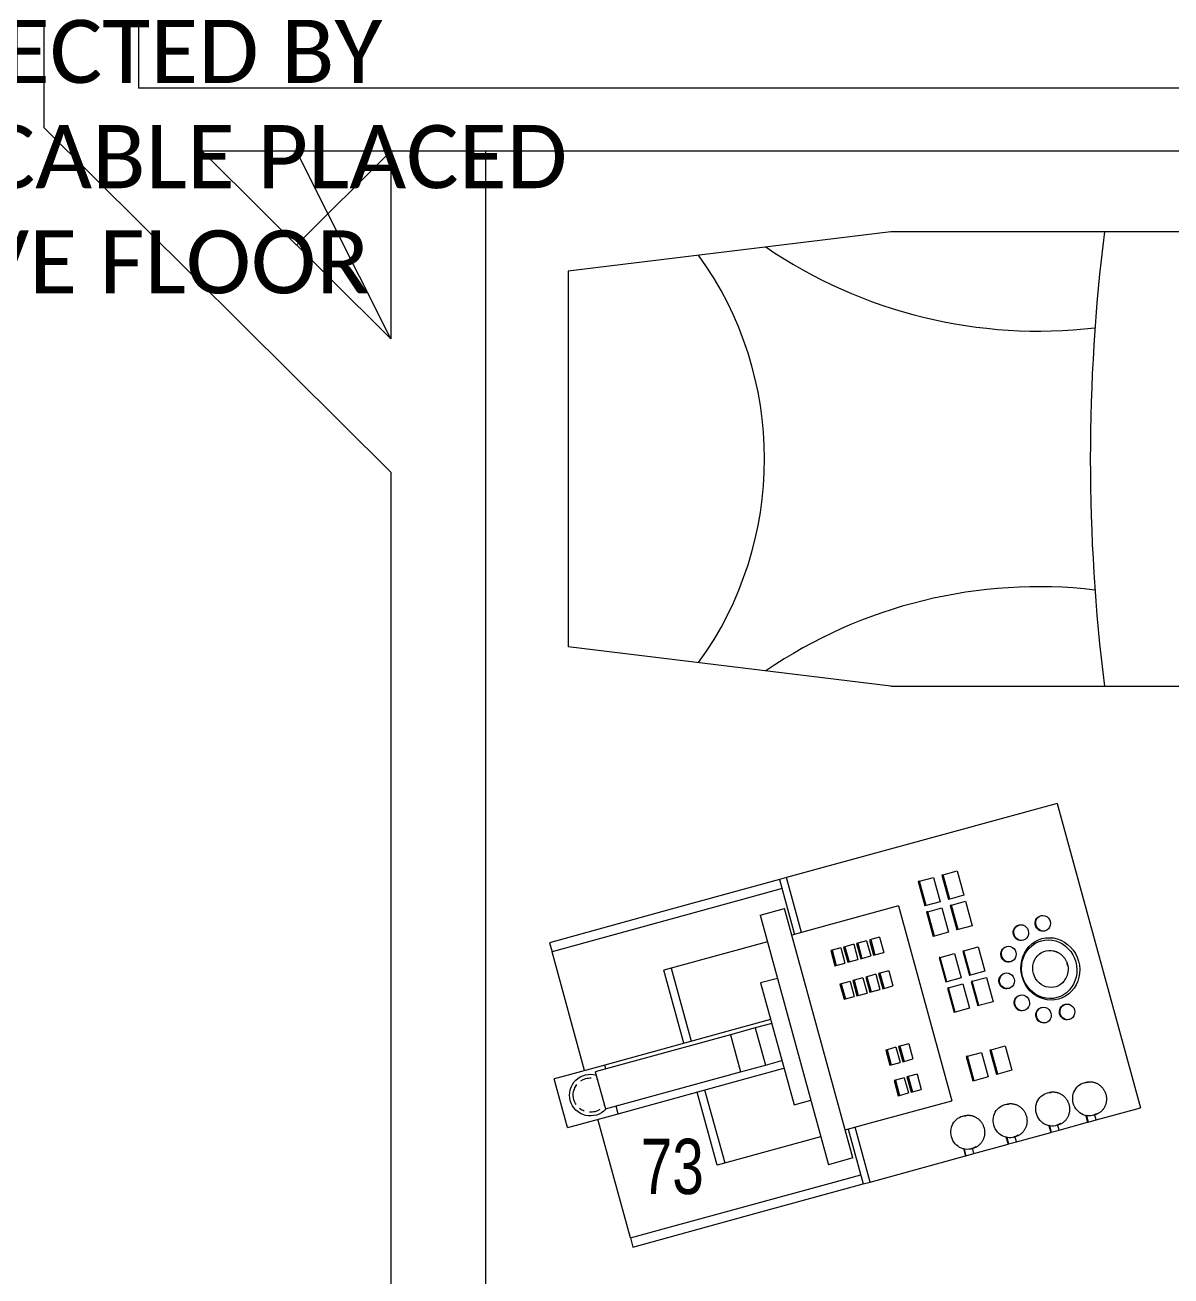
# Model space of a CAD drawing. Header units: millimetres. Extents: x 26027 to 581921, y 7230 to 233891.
# Drawn here: x 474486 to 476302, y 154203 to 156185 of the extents above; entities that cross this region are included whole.
import ezdxf
from ezdxf import colors
from ezdxf.entities.mleader import LeaderData, LeaderLine
from ezdxf.math import Vec2, Vec3

# ---------------------------------------------------------------- set-up
doc = ezdxf.new("R2010")
doc.units = ezdxf.units.MM
doc.header["$LTSCALE"] = 5
doc.layers.get('0').update_dxf_attribs({"color": 252})
for name, color, linetype, lineweight in [('E-ELEC-EQPM-2', 85, 'Continuous', 30), ('LOADING', 252, 'Continuous', 5), ('Medical Equipment and Furniture', 252, 'Continuous', 0), ('Walls', 252, 'Continuous', 5)]:
    doc.layers.add(name, color=color, linetype=linetype, lineweight=lineweight)
doc.layers.add('E-POWR', color=7, linetype='Continuous', lineweight=30, true_color=0x4e7e3e)
doc.layers.add('EXF', color=7, linetype='Continuous', lineweight=30, true_color=0x4e7e3e)
doc.styles.get("Standard").update_dxf_attribs({"font": 'calibri.ttf'})
doc.styles.add('X3G_ENTITY_257CFD', font='swisscl.ttf', dxfattribs={"height": 200})

# ---------------------------------------------------------------- blocks, each defined once
blk = doc.blocks.new('HF13902-P')
at = {"color": 8}
for centre, radius, start, end in [((0, 1.0679), 0.5515, 234.1788, 305.8212), ((-0.9704, 0.0819), 0.7679, 353.3222, 34.2669), ((0.9704, 0.0819), 0.7679, 145.7331, 186.6778), ((0, -2.9071), 2.9071, 82.8865, 97.1135)]:
    blk.add_arc(centre, radius, start, end, dxfattribs=at)
at = {"layer": 'LOADING'}
for p, q in [((-0.36, 0.3161), (-0.2975, 0.8276)), ((0.2975, 0.8276), (-0.2975, 0.8276)), ((0.36, 0.3161), (0.2975, 0.8276)), ((-0.36, 0.3161), (-0.36, -0.6824)), ((0.36, -0.6824), (0.36, 0.3161))]:
    blk.add_line(p, q, dxfattribs=at)
blk = doc.blocks.new('ME15657-P')
for p, q in [((0.04, 0.8841), (-0.04, 0.8841)), ((-0.04, 0.8691), (-0.04, 0.8841)), ((0.04, 0.8841), (0.04, 0.8691)), ((-0.04, 0.8009), (-0.04, 0.8691)), ((0.04, 0.8691), (0.04, 0.8009)), ((-0.25, 0.6341), (-0.25, 0.8341)), ((-0.25, 0.8341), (-0.235, 0.8341)), ((-0.04, 0.8341), (-0.235, 0.8341)), ((-0.235, 0.7741), (-0.235, 0.8341)), ((0.235, 0.8341), (0.04, 0.8341)), ((0.235, 0.8341), (0.235, 0.7741)), ((0.235, 0.8341), (0.25, 0.8341)), ((0.25, 0.8341), (0.25, 0.6341)), ((-0.0335, 0.5963), (-0.0335, 0.8182)), ((-0.0335, 0.8182), (0.0275, 0.8182)), ((0.0275, 0.8182), (0.0275, 0.5963)), ((-0.04, 0.5746), (-0.04, 0.8009)), ((-0.0335, 0.8009), (-0.04, 0.8009)), ((0.04, 0.8009), (0.0275, 0.8009)), ((0.04, 0.8009), (0.04, 0.5746)), ((-0.235, 0.5052), (-0.235, 0.7741)), ((0.235, 0.7741), (0.235, 0.5052)), ((-0.04, 0.671), (-0.16, 0.671)), ((-0.16, 0.6707), (-0.16, 0.671)), ((-0.16, 0.6587), (-0.16, 0.6707)), ((-0.16, 0.5007), (-0.16, 0.6587)), ((-0.16, 0.6587), (-0.04, 0.6587)), ((0.16, 0.671), (0.04, 0.671)), ((0.04, 0.6587), (0.16, 0.6587)), ((0.16, 0.671), (0.16, 0.6707)), ((0.16, 0.6707), (0.16, 0.6587)), ((0.16, 0.6587), (0.16, 0.5007)), ((-0.25, 0.4559), (-0.25, 0.6341)), ((0.25, 0.6341), (0.25, 0.4559)), ((-0.0335, 0.5553), (-0.0335, 0.5963)), ((-0.0335, 0.5963), (0.0275, 0.5963)), ((0.0275, 0.5963), (0.0275, 0.5553)), ((-0.04, 0.5665), (-0.04, 0.5746)), ((-0.04, 0.5283), (-0.04, 0.5665)), ((-0.0335, 0.5283), (-0.0335, 0.5553)), ((-0.0335, 0.5553), (0.0275, 0.5553)), ((0.0275, 0.5553), (0.0275, 0.5283)), ((0.04, 0.5746), (0.04, 0.5665)), ((0.04, 0.5665), (0.04, 0.5283)), ((-0.1, 0.5007), (-0.1, 0.5283)), ((-0.1, 0.5283), (0.1, 0.5283)), ((0.1, 0.5283), (0.1, 0.5007)), ((-0.235, 0.4556), (-0.235, 0.5052)), ((-0.2039, 0.5007), (0.2061, 0.5007)), ((-0.2039, 0.5007), (-0.2039, 0.4607)), ((0.2061, 0.4607), (0.2061, 0.5007)), ((0.235, 0.5052), (0.235, 0.4556)), ((-0.25, 0.4445), (-0.25, 0.4559)), ((-0.25, 0.4559), (-0.16, 0.4559)), ((0.2061, 0.4607), (-0.2039, 0.4607)), ((-0.16, 0.4191), (-0.16, 0.4606)), ((0.16, 0.4606), (0.16, 0.4191)), ((0.16, 0.4559), (0.25, 0.4559)), ((0.25, 0.4559), (0.25, 0.4445)), ((-0.25, 0.0096), (-0.25, 0.4445)), ((-0.16, 0.4445), (-0.25, 0.4445)), ((0.25, 0.4445), (0.16, 0.4445)), ((0.25, 0.4445), (0.25, 0.2877)), ((-0.16, 0.2855), (-0.16, 0.4191)), ((0.16, 0.4191), (0.16, 0.2855)), ((-0.12, 0.4055), (-0.12, 0.4076)), ((-0.12, 0.4076), (-0.095, 0.4076)), ((-0.12, 0.391), (-0.12, 0.4055)), ((-0.12, 0.4055), (-0.095, 0.4055)), ((-0.095, 0.4076), (-0.095, 0.4055)), ((-0.095, 0.4055), (-0.095, 0.391)), ((-0.065, 0.4055), (-0.065, 0.4076)), ((-0.065, 0.4076), (-0.04, 0.4076)), ((-0.065, 0.391), (-0.065, 0.4055)), ((-0.065, 0.4055), (-0.04, 0.4055)), ((-0.04, 0.4076), (-0.04, 0.4055)), ((-0.04, 0.4055), (-0.04, 0.391)), ((-0.12, 0.391), (-0.095, 0.391)), ((-0.12, 0.3843), (-0.12, 0.3864)), ((-0.12, 0.3864), (-0.095, 0.3864)), ((-0.12, 0.3698), (-0.12, 0.3843)), ((-0.12, 0.3843), (-0.095, 0.3843)), ((-0.095, 0.3864), (-0.095, 0.3843)), ((-0.095, 0.3843), (-0.095, 0.3698)), ((-0.065, 0.391), (-0.04, 0.391)), ((-0.065, 0.3843), (-0.065, 0.3864)), ((-0.065, 0.3864), (-0.04, 0.3864)), ((-0.065, 0.3698), (-0.065, 0.3843)), ((-0.065, 0.3843), (-0.04, 0.3843)), ((-0.04, 0.3864), (-0.04, 0.3843)), ((-0.04, 0.3843), (-0.04, 0.3698)), ((-0.12, 0.3698), (-0.095, 0.3698)), ((-0.12, 0.3631), (-0.12, 0.3652)), ((-0.12, 0.3652), (-0.095, 0.3652)), ((-0.12, 0.3486), (-0.12, 0.3631)), ((-0.12, 0.3631), (-0.095, 0.3631)), ((-0.095, 0.3652), (-0.095, 0.3631)), ((-0.095, 0.3631), (-0.095, 0.3486)), ((-0.065, 0.3698), (-0.04, 0.3698)), ((-0.065, 0.3631), (-0.065, 0.3652)), ((-0.065, 0.3652), (-0.04, 0.3652)), ((-0.065, 0.3486), (-0.065, 0.3631)), ((-0.065, 0.3631), (-0.04, 0.3631)), ((-0.04, 0.3652), (-0.04, 0.3631)), ((-0.04, 0.3631), (-0.04, 0.3486)), ((0.055, 0.3631), (0.055, 0.3652)), ((0.055, 0.3652), (0.08, 0.3652)), ((0.055, 0.3486), (0.055, 0.3631)), ((0.055, 0.3631), (0.08, 0.3631)), ((0.08, 0.3652), (0.08, 0.3631)), ((0.08, 0.3631), (0.08, 0.3486)), ((0.105, 0.3631), (0.105, 0.3652)), ((0.105, 0.3652), (0.13, 0.3652)), ((0.105, 0.3486), (0.105, 0.3631)), ((0.105, 0.3631), (0.13, 0.3631)), ((0.13, 0.3652), (0.13, 0.3631)), ((0.13, 0.3631), (0.13, 0.3486)), ((-0.12, 0.3486), (-0.095, 0.3486)), ((-0.12, 0.3418), (-0.12, 0.344)), ((-0.12, 0.344), (-0.095, 0.344)), ((-0.12, 0.3274), (-0.12, 0.3418)), ((-0.12, 0.3418), (-0.095, 0.3418)), ((-0.095, 0.344), (-0.095, 0.3418)), ((-0.095, 0.3418), (-0.095, 0.3274)), ((-0.065, 0.3486), (-0.04, 0.3486)), ((-0.065, 0.3418), (-0.065, 0.344)), ((-0.065, 0.344), (-0.04, 0.344)), ((-0.065, 0.3274), (-0.065, 0.3418)), ((-0.065, 0.3418), (-0.04, 0.3418)), ((-0.04, 0.344), (-0.04, 0.3418)), ((-0.04, 0.3418), (-0.04, 0.3274)), ((0.055, 0.3486), (0.08, 0.3486)), ((0.055, 0.3418), (0.055, 0.344)), ((0.055, 0.344), (0.08, 0.344)), ((0.055, 0.3274), (0.055, 0.3418)), ((0.055, 0.3418), (0.08, 0.3418)), ((0.08, 0.344), (0.08, 0.3418)), ((0.08, 0.3418), (0.08, 0.3274)), ((0.105, 0.3486), (0.13, 0.3486)), ((0.105, 0.3418), (0.105, 0.344)), ((0.105, 0.344), (0.13, 0.344)), ((0.105, 0.3274), (0.105, 0.3418)), ((0.105, 0.3418), (0.13, 0.3418)), ((0.13, 0.344), (0.13, 0.3418)), ((0.13, 0.3418), (0.13, 0.3274)), ((-0.12, 0.3274), (-0.095, 0.3274)), ((-0.065, 0.3274), (-0.04, 0.3274)), ((0.055, 0.3274), (0.08, 0.3274)), ((0.105, 0.3274), (0.13, 0.3274)), ((-0.16, 0.2855), (0.16, 0.2855)), ((0.2372, 0.2879), (0.2394, 0.2877)), ((0.2381, 0.2867), (0.2394, 0.2868)), ((0.2394, 0.2877), (0.25, 0.2877)), ((0.2394, 0.2868), (0.25, 0.2868)), ((0.25, 0.2876), (0.25, 0.2867)), ((0.25, 0.2868), (0.25, 0.2737)), ((0.1882, 0.276), (0.1882, 0.2729)), ((0.25, 0.2737), (0.2406, 0.2737)), ((0.2418, 0.2729), (0.2418, 0.276)), ((0.25, 0.2737), (0.25, 0.2177)), ((-0.1888, 0.2448), (-0.1488, 0.2448)), ((-0.1888, 0.243), (-0.1888, 0.2448)), ((-0.1488, 0.243), (-0.1888, 0.243)), ((-0.1888, 0.243), (-0.1888, 0.2196)), ((-0.1488, 0.243), (-0.1488, 0.2448)), ((-0.1488, 0.2196), (-0.1488, 0.243)), ((-0.1388, 0.2448), (-0.0988, 0.2448)), ((-0.1388, 0.243), (-0.1388, 0.2448)), ((-0.0988, 0.243), (-0.1388, 0.243)), ((-0.1388, 0.243), (-0.1388, 0.2196)), ((-0.0988, 0.243), (-0.0988, 0.2448)), ((-0.0988, 0.2196), (-0.0988, 0.243)), ((-0.0638, 0.2448), (-0.0238, 0.2448)), ((-0.0638, 0.243), (-0.0638, 0.2448)), ((-0.0238, 0.243), (-0.0638, 0.243)), ((-0.0638, 0.243), (-0.0638, 0.2196)), ((-0.0238, 0.243), (-0.0238, 0.2448)), ((-0.0238, 0.2196), (-0.0238, 0.243)), ((-0.0138, 0.2448), (0.0262, 0.2448)), ((-0.0138, 0.243), (-0.0138, 0.2448)), ((0.0262, 0.243), (-0.0138, 0.243)), ((-0.0138, 0.243), (-0.0138, 0.2196)), ((0.0262, 0.243), (0.0262, 0.2448)), ((0.0262, 0.2196), (0.0262, 0.243)), ((0.0988, 0.2448), (0.1388, 0.2448)), ((0.0988, 0.243), (0.0988, 0.2448)), ((0.1388, 0.243), (0.0988, 0.243)), ((0.0988, 0.243), (0.0988, 0.2196)), ((0.1388, 0.243), (0.1388, 0.2448)), ((0.1388, 0.2196), (0.1388, 0.243)), ((-0.1888, 0.2196), (-0.1488, 0.2196)), ((-0.1388, 0.2196), (-0.0988, 0.2196)), ((-0.0638, 0.2196), (-0.0238, 0.2196)), ((-0.0138, 0.2196), (0.0262, 0.2196)), ((0.0988, 0.2196), (0.1388, 0.2196)), ((-0.1888, 0.206), (-0.1488, 0.206)), ((-0.1888, 0.2042), (-0.1888, 0.206)), ((-0.1488, 0.2042), (-0.1888, 0.2042)), ((-0.1888, 0.2042), (-0.1888, 0.1809)), ((-0.1488, 0.2042), (-0.1488, 0.206)), ((-0.1488, 0.1809), (-0.1488, 0.2042)), ((-0.1388, 0.206), (-0.0988, 0.206)), ((-0.1388, 0.2042), (-0.1388, 0.206)), ((-0.0988, 0.2042), (-0.1388, 0.2042)), ((-0.1388, 0.2042), (-0.1388, 0.1809)), ((-0.0988, 0.2042), (-0.0988, 0.206)), ((-0.0988, 0.1809), (-0.0988, 0.2042)), ((-0.0638, 0.206), (-0.0238, 0.206)), ((-0.0638, 0.2042), (-0.0638, 0.206)), ((-0.0238, 0.2042), (-0.0638, 0.2042)), ((-0.0638, 0.2042), (-0.0638, 0.1809)), ((-0.0238, 0.2042), (-0.0238, 0.206)), ((-0.0238, 0.1809), (-0.0238, 0.2042)), ((-0.0138, 0.206), (0.0262, 0.206)), ((-0.0138, 0.2042), (-0.0138, 0.206)), ((0.0262, 0.2042), (-0.0138, 0.2042)), ((-0.0138, 0.2042), (-0.0138, 0.1809)), ((0.0262, 0.2042), (0.0262, 0.206)), ((0.0262, 0.1809), (0.0262, 0.2042)), ((0.0988, 0.206), (0.1388, 0.206)), ((0.0988, 0.2042), (0.0988, 0.206)), ((0.1388, 0.2042), (0.0988, 0.2042)), ((0.0988, 0.2042), (0.0988, 0.1809)), ((0.1388, 0.2042), (0.1388, 0.206)), ((0.1388, 0.1809), (0.1388, 0.2042)), ((0.1882, 0.2064), (0.1882, 0.2033)), ((0.2375, 0.2178), (0.2394, 0.2177)), ((0.2385, 0.2167), (0.2394, 0.2168)), ((0.2394, 0.2177), (0.25, 0.2177)), ((0.2394, 0.2168), (0.25, 0.2168)), ((0.25, 0.2037), (0.2406, 0.2037)), ((0.2418, 0.2033), (0.2418, 0.2064)), ((0.25, 0.2168), (0.25, 0.2037)), ((0.25, 0.2037), (0.25, 0.1476)), ((-0.1888, 0.1809), (-0.1488, 0.1809)), ((-0.1388, 0.1809), (-0.0988, 0.1809)), ((-0.0638, 0.1809), (-0.0238, 0.1809)), ((-0.0138, 0.1809), (0.0262, 0.1809)), ((0.0988, 0.1809), (0.1388, 0.1809)), ((-0.0125, 0.1519), (-0.0125, 0.1509)), ((0.0125, 0.1509), (0.0125, 0.1519)), ((0.2376, 0.1478), (0.2394, 0.1476)), ((0.2385, 0.1467), (0.2394, 0.1467)), ((0.2394, 0.1476), (0.25, 0.1476)), ((0.2394, 0.1467), (0.25, 0.1467)), ((0.25, 0.1475), (0.25, 0.1466)), ((0.25, 0.1467), (0.25, 0.1336)), ((-0.0525, 0.1379), (-0.0525, 0.1369)), ((-0.0275, 0.1369), (-0.0275, 0.1379)), ((0.0275, 0.1379), (0.0275, 0.1369)), ((0.0525, 0.1369), (0.0525, 0.1379)), ((0.1882, 0.1365), (0.1882, 0.1333)), ((0.25, 0.1336), (0.2406, 0.1336)), ((0.2418, 0.1333), (0.2418, 0.1365)), ((0.25, 0.1336), (0.25, 0.087)), ((-0.0803, 0.1099), (-0.0803, 0.1089)), ((-0.0553, 0.1089), (-0.0553, 0.1099)), ((0.0553, 0.1099), (0.0553, 0.1089)), ((0.0803, 0.1089), (0.0803, 0.1099)), ((0.2376, 0.0872), (0.2394, 0.087)), ((0.2385, 0.0861), (0.2394, 0.0861)), ((0.2394, 0.087), (0.25, 0.087)), ((0.2394, 0.0861), (0.25, 0.0861)), ((0.25, 0.0869), (0.25, 0.086)), ((0.25, 0.0861), (0.25, 0.073)), ((-0.0853, 0.0726), (-0.0853, 0.0715)), ((-0.0603, 0.0715), (-0.0603, 0.0726)), ((0.0603, 0.0726), (0.0603, 0.0715)), ((0.0853, 0.0715), (0.0853, 0.0726)), ((0.1882, 0.0758), (0.1882, 0.0727)), ((0.25, 0.073), (0.2406, 0.073)), ((0.2418, 0.0727), (0.2418, 0.0758)), ((0.25, 0.073), (0.25, 0.0096)), ((-0.25, 0), (-0.25, 0.0096)), ((-0.25, 0), (0.25, 0)), ((0.25, 0.0096), (0.25, 0))]:
    blk.add_line(p, q)
at = {"flags": 128}
for points in [[(0.1882, 0.2729), (0.1883, 0.2718), (0.1883, 0.2708), (0.1884, 0.2698), (0.1886, 0.2688), (0.1888, 0.2678), (0.189, 0.2668), (0.1893, 0.2658), (0.1896, 0.2648), (0.19, 0.2638), (0.1904, 0.2629), (0.1909, 0.262), (0.1913, 0.261), (0.1919, 0.2602), (0.1924, 0.2593), (0.193, 0.2584), (0.1936, 0.2576), (0.1943, 0.2568), (0.195, 0.256), (0.1957, 0.2553), (0.1965, 0.2546), (0.1973, 0.2539), (0.1981, 0.2532), (0.1989, 0.2526), (0.1998, 0.252), (0.2007, 0.2515), (0.2016, 0.251), (0.2025, 0.2505), (0.2035, 0.25), (0.2044, 0.2496), (0.2054, 0.2492), (0.2064, 0.2489), (0.2074, 0.2486), (0.2084, 0.2483), (0.2095, 0.2481), (0.2105, 0.2479), (0.2116, 0.2478), (0.2126, 0.2477), (0.2137, 0.2476), (0.2147, 0.2476), (0.215, 0.2476)], [(0.215, 0.2476), (0.2161, 0.2476), (0.2171, 0.2476), (0.2182, 0.2477), (0.2192, 0.2479), (0.2203, 0.248), (0.2213, 0.2483), (0.2223, 0.2485), (0.2233, 0.2488), (0.2243, 0.2491), (0.2253, 0.2495), (0.2263, 0.2499), (0.2272, 0.2503), (0.2282, 0.2508), (0.2291, 0.2513), (0.23, 0.2519), (0.2308, 0.2525), (0.2317, 0.2531), (0.2325, 0.2537), (0.2333, 0.2544), (0.2341, 0.2551), (0.2348, 0.2558), (0.2355, 0.2566), (0.2362, 0.2574), (0.2368, 0.2582), (0.2374, 0.2591), (0.238, 0.2599), (0.2385, 0.2608), (0.239, 0.2617), (0.2395, 0.2626), (0.2399, 0.2636), (0.2403, 0.2645), (0.2406, 0.2655), (0.2409, 0.2665), (0.2411, 0.2675), (0.2414, 0.2685), (0.2415, 0.2695), (0.2416, 0.2705), (0.2417, 0.2716), (0.2418, 0.2726), (0.2418, 0.2729)], [(0.1882, 0.2033), (0.1883, 0.2023), (0.1883, 0.2012), (0.1884, 0.2002), (0.1886, 0.1992), (0.1888, 0.1982), (0.189, 0.1972), (0.1893, 0.1962), (0.1896, 0.1952), (0.19, 0.1943), (0.1904, 0.1933), (0.1909, 0.1924), (0.1913, 0.1915), (0.1919, 0.1906), (0.1924, 0.1897), (0.193, 0.1889), (0.1936, 0.188), (0.1943, 0.1872), (0.195, 0.1865), (0.1957, 0.1857), (0.1965, 0.185), (0.1973, 0.1843), (0.1981, 0.1837), (0.1989, 0.183), (0.1998, 0.1825), (0.2007, 0.1819), (0.2016, 0.1814), (0.2025, 0.1809), (0.2035, 0.1804), (0.2044, 0.18), (0.2054, 0.1797), (0.2064, 0.1793), (0.2074, 0.179), (0.2084, 0.1787), (0.2095, 0.1785), (0.2105, 0.1783), (0.2116, 0.1782), (0.2126, 0.1781), (0.2137, 0.178), (0.2147, 0.178), (0.215, 0.178)], [(0.215, 0.178), (0.2161, 0.178), (0.2171, 0.178), (0.2182, 0.1781), (0.2192, 0.1783), (0.2203, 0.1785), (0.2213, 0.1787), (0.2223, 0.1789), (0.2233, 0.1792), (0.2243, 0.1796), (0.2253, 0.1799), (0.2263, 0.1803), (0.2272, 0.1808), (0.2282, 0.1812), (0.2291, 0.1818), (0.23, 0.1823), (0.2308, 0.1829), (0.2317, 0.1835), (0.2325, 0.1841), (0.2333, 0.1848), (0.2341, 0.1855), (0.2348, 0.1863), (0.2355, 0.187), (0.2362, 0.1878), (0.2368, 0.1886), (0.2374, 0.1895), (0.238, 0.1903), (0.2385, 0.1912), (0.239, 0.1921), (0.2395, 0.1931), (0.2399, 0.194), (0.2403, 0.195), (0.2406, 0.1959), (0.2409, 0.1969), (0.2411, 0.1979), (0.2414, 0.1989), (0.2415, 0.1999), (0.2416, 0.201), (0.2417, 0.202), (0.2418, 0.203), (0.2418, 0.2033)], [(0.1882, 0.1333), (0.1883, 0.1323), (0.1883, 0.1313), (0.1884, 0.1303), (0.1886, 0.1292), (0.1888, 0.1282), (0.189, 0.1272), (0.1893, 0.1262), (0.1896, 0.1253), (0.19, 0.1243), (0.1904, 0.1234), (0.1909, 0.1224), (0.1913, 0.1215), (0.1919, 0.1206), (0.1924, 0.1198), (0.193, 0.1189), (0.1936, 0.1181), (0.1943, 0.1173), (0.195, 0.1165), (0.1957, 0.1158), (0.1965, 0.1151), (0.1973, 0.1144), (0.1981, 0.1137), (0.1989, 0.1131), (0.1998, 0.1125), (0.2007, 0.112), (0.2016, 0.1114), (0.2025, 0.1109), (0.2035, 0.1105), (0.2044, 0.1101), (0.2054, 0.1097), (0.2064, 0.1094), (0.2074, 0.1091), (0.2084, 0.1088), (0.2095, 0.1086), (0.2105, 0.1084), (0.2116, 0.1082), (0.2126, 0.1081), (0.2137, 0.1081), (0.2147, 0.108), (0.215, 0.108)], [(0.215, 0.108), (0.2161, 0.108), (0.2171, 0.1081), (0.2182, 0.1082), (0.2192, 0.1083), (0.2203, 0.1085), (0.2213, 0.1087), (0.2223, 0.109), (0.2233, 0.1093), (0.2243, 0.1096), (0.2253, 0.11), (0.2263, 0.1104), (0.2272, 0.1108), (0.2282, 0.1113), (0.2291, 0.1118), (0.23, 0.1124), (0.2308, 0.1129), (0.2317, 0.1135), (0.2325, 0.1142), (0.2333, 0.1149), (0.2341, 0.1156), (0.2348, 0.1163), (0.2355, 0.1171), (0.2362, 0.1179), (0.2368, 0.1187), (0.2374, 0.1195), (0.238, 0.1204), (0.2385, 0.1213), (0.239, 0.1222), (0.2395, 0.1231), (0.2399, 0.1241), (0.2403, 0.125), (0.2406, 0.126), (0.2409, 0.127), (0.2411, 0.128), (0.2414, 0.129), (0.2415, 0.13), (0.2416, 0.131), (0.2417, 0.132), (0.2418, 0.1331), (0.2418, 0.1333)], [(-0.0266, 0.0675), (-0.026, 0.0664), (-0.0253, 0.0654), (-0.0246, 0.0644), (-0.0239, 0.0634), (-0.0231, 0.0624), (-0.0224, 0.0615), (-0.0215, 0.0606), (-0.0207, 0.0598), (-0.0198, 0.0589), (-0.0189, 0.0582), (-0.018, 0.0575), (-0.017, 0.0568), (-0.016, 0.0561), (-0.015, 0.0555), (-0.014, 0.055), (-0.013, 0.0544), (-0.0119, 0.054), (-0.0109, 0.0535), (-0.0098, 0.0531), (-0.0087, 0.0528), (-0.0076, 0.0525), (-0.0065, 0.0522), (-0.0054, 0.052), (-0.0043, 0.0518), (-0.0032, 0.0517), (-0.0021, 0.0516), (-0.001, 0.0515), (0, 0.0515)], [(0, 0.0515), (0.0011, 0.0515), (0.0022, 0.0516), (0.0034, 0.0517), (0.0045, 0.0518), (0.0056, 0.052), (0.0067, 0.0522), (0.0078, 0.0525), (0.0089, 0.0528), (0.0099, 0.0532), (0.011, 0.0536), (0.0121, 0.054), (0.0131, 0.0545), (0.0141, 0.055), (0.0152, 0.0556), (0.0161, 0.0562), (0.0171, 0.0569), (0.0181, 0.0575), (0.019, 0.0583), (0.0199, 0.059), (0.0208, 0.0599), (0.0216, 0.0607), (0.0225, 0.0616), (0.0232, 0.0625), (0.024, 0.0635), (0.0247, 0.0645), (0.0254, 0.0655), (0.026, 0.0666), (0.0266, 0.0675)], [(0.1882, 0.0727), (0.1883, 0.0717), (0.1883, 0.0706), (0.1884, 0.0696), (0.1886, 0.0686), (0.1888, 0.0676), (0.189, 0.0666), (0.1893, 0.0656), (0.1896, 0.0646), (0.19, 0.0637), (0.1904, 0.0627), (0.1909, 0.0618), (0.1913, 0.0609), (0.1919, 0.06), (0.1924, 0.0591), (0.193, 0.0583), (0.1936, 0.0574), (0.1943, 0.0566), (0.195, 0.0559), (0.1957, 0.0551), (0.1965, 0.0544), (0.1973, 0.0537), (0.1981, 0.0531), (0.1989, 0.0525), (0.1998, 0.0519), (0.2007, 0.0513), (0.2016, 0.0508), (0.2025, 0.0503), (0.2035, 0.0499), (0.2044, 0.0494), (0.2054, 0.0491), (0.2064, 0.0487), (0.2074, 0.0484), (0.2084, 0.0482), (0.2095, 0.0479), (0.2105, 0.0477), (0.2116, 0.0476), (0.2126, 0.0475), (0.2137, 0.0474), (0.2147, 0.0474), (0.215, 0.0474)], [(0.215, 0.0474), (0.2161, 0.0474), (0.2171, 0.0475), (0.2182, 0.0476), (0.2192, 0.0477), (0.2203, 0.0479), (0.2213, 0.0481), (0.2223, 0.0483), (0.2233, 0.0486), (0.2243, 0.049), (0.2253, 0.0493), (0.2263, 0.0497), (0.2272, 0.0502), (0.2282, 0.0507), (0.2291, 0.0512), (0.23, 0.0517), (0.2308, 0.0523), (0.2317, 0.0529), (0.2325, 0.0536), (0.2333, 0.0542), (0.2341, 0.0549), (0.2348, 0.0557), (0.2355, 0.0564), (0.2362, 0.0572), (0.2368, 0.058), (0.2374, 0.0589), (0.238, 0.0597), (0.2385, 0.0606), (0.239, 0.0615), (0.2395, 0.0625), (0.2399, 0.0634), (0.2403, 0.0644), (0.2406, 0.0653), (0.2409, 0.0663), (0.2411, 0.0673), (0.2414, 0.0683), (0.2415, 0.0693), (0.2416, 0.0704), (0.2417, 0.0714), (0.2418, 0.0724), (0.2418, 0.0727)]]:
    blk.add_lwpolyline(points, dxfattribs=at)
for radius, start, end in [(0.033, 90, 212.0544), (0.0272, 90, 144), (0.0272, 126, 144), (0.033, 327.3076, 90), (0.0272, 72, 90), (0.0272, 36, 54), (0.0272, 162, 198), (0.0272, 180, 198), (0.0272, 0, 18), (0.0272, 342, 18), (0.0272, 216, 221.6097), (0.0272, 318.3903, 324), (0.0272, 318.3903, 324)]:
    blk.add_arc((0, 0.8355), radius, start, end)
for centre, major_axis, start_param, end_param in [((0.215, 0.276), (0.0268, 0), 1.570796, 3.401412), ((0.215, 0.276), (0.0268, 0), 5.969026, 7.853982), ((0.215, 0.2064), (0.0268, 0), 1.570796, 3.401412), ((0.215, 0.2064), (0.0268, 0), 5.969026, 7.853982), ((0, 0.1519), (0.0125, 0), 1.570796, 3.141593), ((0, 0.1509), (0.0125, 0), 1.570796, 4.712389), ((0, 0.1519), (0.0125, 0), 0, 1.570796), ((0, 0.1509), (0.0125, 0), 4.712389, 7.853982), ((0.215, 0.1365), (0.0268, 0), 1.570796, 3.401412), ((0.215, 0.1365), (0.0268, 0), 5.969026, 7.853982), ((-0.04, 0.1379), (0.0125, 0), 1.570796, 3.141593), ((-0.04, 0.1369), (0.0125, 0), 1.570796, 4.712389), ((-0.04, 0.1379), (0.0125, 0), 0, 1.570796), ((-0.04, 0.1369), (0.0125, 0), 4.712389, 7.853982), ((0.04, 0.1379), (0.0125, 0), 1.570796, 3.141593), ((0.04, 0.1369), (0.0125, 0), 1.570796, 4.712389), ((0.04, 0.1379), (0.0125, 0), 0, 1.570796), ((0.04, 0.1369), (0.0125, 0), 4.712389, 7.853982), ((-0.0678, 0.1099), (0.0125, 0), 1.570796, 3.141593), ((-0.0678, 0.1089), (0.0125, 0), 1.570796, 4.712389), ((-0.0678, 0.1099), (0.0125, 0), 0, 1.570796), ((-0.0678, 0.1089), (0.0125, 0), 4.712389, 7.853982), ((0, 0.0797), (-0.0497, 0), 4.712389, 7.853982), ((0, 0.0815), (-0.0467, 0), 4.712389, 7.853982), ((0, 0.0797), (0.0497, 0), 4.712389, 7.853982), ((0, 0.0815), (0.0467, 0), 4.712389, 7.853982), ((0.0678, 0.1099), (0.0125, 0), 1.570796, 3.141593), ((0.0678, 0.1089), (0.0125, 0), 1.570796, 4.712389), ((0.0678, 0.1099), (0.0125, 0), 0, 1.570796), ((0.0678, 0.1089), (-0.0125, 0), 1.570796, 4.712389), ((0, 0.0797), (0.0296, 0), 1.570796, 3.926991), ((0, 0.0797), (0.0296, 0), 5.497787, 7.853982), ((0.215, 0.0758), (0.0268, 0), 1.570796, 3.401412), ((0.215, 0.0758), (0.0268, 0), 5.969026, 7.853982), ((-0.0728, 0.0726), (0.0125, 0), 1.570796, 3.141593), ((-0.0728, 0.0715), (0.0125, 0), 1.570796, 4.712389), ((-0.0728, 0.0726), (0.0125, 0), 0, 1.570796), ((-0.0728, 0.0715), (0.0125, 0), 4.712389, 7.853982), ((0.0728, 0.0726), (0.0125, 0), 1.570796, 3.141593), ((0.0728, 0.0715), (0.0125, 0), 1.570796, 4.712389), ((0.0728, 0.0726), (0.0125, 0), 0, 1.570796), ((0.0728, 0.0715), (0.0125, 0), 4.712389, 7.853982), ((0, 0.0797), (0.0296, 0), 4.624442, 4.652361), ((0, 0.0797), (0.0296, 0), 4.672724, 4.712389), ((0, 0.0797), (0.0296, 0), 4.712389, 4.752054), ((0, 0.0797), (0.0296, 0), 4.772417, 4.800336)]:
    blk.add_ellipse(centre, major_axis=major_axis, ratio=0.93358, start_param=start_param, end_param=end_param)

msp = doc.modelspace()

# ---------------------------------------------------------------- hatches: boundary and pattern name
at = {"layer": 'E-ELEC-EQPM-2'}
h = msp.add_hatch(dxfattribs=at)
h.set_pattern_fill('CROSS', color=85, scale=10)
h.set_pattern_definition([(0, (368880, 104830), (63.5, 63.5), [31.75, -95.25]), (90, (368895.875, 104814.125), (-63.5, 63.5), [31.75, -95.25])])
edge = h.paths.add_edge_path()
edge.add_line((457685.6, 145694.3), (457685.6, 152806.1))
edge.add_line((457685.6, 152806.1), (462487.4, 152806.1))
edge.add_line((462487.4, 152806.1), (462487.4, 145900.9))
edge.add_line((462487.4, 145900.9), (462587.4, 145901.1))
edge.add_line((462587.4, 145901.1), (462587.4, 152806.1))
edge.add_line((462587.4, 152806.1), (464555.9, 152806.1))
edge.add_line((464555.9, 152806.1), (469284.4, 152806.1))
edge.add_line((469284.4, 152806.1), (471903.7, 152806.1))
edge.add_line((471903.7, 152806.1), (471903.7, 142653.2))
edge.add_line((471903.7, 142653.2), (478231.4, 142645.9))
edge.add_line((478231.4, 142645.9), (478231.4, 142845.2))
edge.add_line((478231.4, 142845.2), (472503.7, 142845.2))
edge.add_line((472503.7, 142845.2), (472503.7, 157840))
edge.add_line((472503.7, 157840), (472504, 159009.2))
edge.add_line((472504, 159009.2), (479768.6, 159009.2))
edge.add_line((479768.6, 159009.2), (479768.6, 159109.2))
edge.add_line((479768.6, 159109.2), (472503.7, 159109.2))
edge.add_line((472503.7, 159109.2), (472503.7, 169315.6))
edge.add_line((472503.7, 169315.6), (478921.1, 169315.6))
edge.add_line((478921.1, 169315.6), (484286.4, 169315.6))
edge.add_line((484286.4, 169315.6), (484286.4, 166351.2))
edge.add_line((484286.4, 166351.2), (484486.4, 166351.2))
edge.add_line((484486.4, 166351.2), (484486.4, 169515.6))
edge.add_line((484486.4, 169515.6), (479083.8, 169515.6))
edge.add_line((479083.8, 169515.6), (479083.8, 190946.9))
edge.add_line((479083.8, 190946.9), (479083.8, 191341.6))
edge.add_line((479083.8, 191341.6), (478883.8, 191341.6))
edge.add_line((478883.8, 191341.6), (478883.8, 195124.3))
edge.add_line((478883.8, 195124.3), (477262.4, 195124.3))
edge.add_line((477262.4, 195124.3), (477262.4, 205421.2))
edge.add_line((477262.4, 205421.2), (474368, 205421.2))
edge.add_line((474368, 205421.2), (469356.9, 205421.2))
edge.add_line((469356.9, 205421.2), (469256.9, 205421.2))
edge.add_line((469256.9, 205421.2), (469256.9, 204391.3))
edge.add_line((469256.9, 204391.3), (469856.9, 204391.3))
edge.add_line((469856.9, 204391.3), (469856.9, 204821.2))
edge.add_line((469856.9, 204821.2), (471179.3, 204821.2))
edge.add_line((471179.3, 204821.2), (471179.3, 204391.3))
edge.add_line((471179.3, 204391.3), (471779.3, 204391.3))
edge.add_line((471779.3, 204391.3), (471779.3, 204821.2))
edge.add_line((471779.3, 204821.2), (476662.4, 204821.2))
edge.add_line((476662.4, 204821.2), (476662.4, 194457.6))
edge.add_line((476662.4, 194457.6), (478283.8, 194457.6))
edge.add_line((478283.8, 194457.6), (478283.8, 169915.6))
edge.add_line((478283.8, 169915.6), (471903.7, 169915.6))
edge.add_line((471903.7, 169915.6), (471903.7, 159212))
edge.add_line((471903.7, 159212), (470513.7, 159212))
edge.add_line((470513.7, 159212), (470513.7, 159112))
edge.add_line((470513.7, 159112), (471903.7, 159112))
edge.add_line((471903.7, 159112), (471903.7, 153006.1))
edge.add_line((471903.7, 153006.1), (462587.4, 153006.1))
edge.add_line((462587.4, 153006.1), (462487.4, 152906.1))
edge.add_line((462487.4, 152906.1), (457585.6, 152906.1))
edge.add_line((457585.6, 152906.1), (457585.6, 145694.3))
at = {"layer": 'EXF'}
h = msp.add_hatch(dxfattribs=at)
h.set_pattern_fill('CROSS', color=256, scale=10)
edge = h.paths.add_edge_path()
edge.add_line((464555.9, 152806.1), (469284.4, 152806.1))
edge.add_line((469284.4, 152806.1), (471903.7, 152806.1))
edge.add_line((471903.7, 152806.1), (471903.7, 142653.2))
edge.add_line((471903.7, 142653.2), (478231.4, 142645.9))
edge.add_line((478231.4, 142645.9), (478231.4, 142845.2))
edge.add_line((478231.4, 142845.2), (472503.7, 142845.2))
edge.add_line((472503.7, 142845.2), (472503.7, 157840))
edge.add_line((472503.7, 157840), (472504, 159009.2))
edge.add_line((472504, 159009.2), (479768.6, 159009.2))
edge.add_line((479768.6, 159009.2), (479768.6, 159109.2))
edge.add_line((479768.6, 159109.2), (472503.7, 159109.2))
edge.add_line((472503.7, 159109.2), (472503.7, 169315.6))
edge.add_line((472503.7, 169315.6), (478921.1, 169315.6))
edge.add_line((478921.1, 169315.6), (484286.4, 169315.6))
edge.add_line((484286.4, 169315.6), (484286.4, 166351.2))
edge.add_line((484286.4, 166351.2), (484486.4, 166351.2))
edge.add_line((484486.4, 166351.2), (484486.4, 169515.6))
edge.add_line((484486.4, 169515.6), (479083.8, 169515.6))
edge.add_line((479083.8, 169515.6), (479083.8, 190946.9))
edge.add_line((479083.8, 190946.9), (479083.8, 191341.6))
edge.add_line((479083.8, 191341.6), (478883.8, 191341.6))
edge.add_line((478883.8, 191341.6), (478883.8, 195124.3))
edge.add_line((478883.8, 195124.3), (477262.4, 195124.3))
edge.add_line((477262.4, 195124.3), (477262.4, 205421.2))
edge.add_line((477262.4, 205421.2), (474368, 205421.2))
edge.add_line((474368, 205421.2), (469356.9, 205421.2))
edge.add_line((469356.9, 205421.2), (469256.9, 205421.2))
edge.add_line((469256.9, 205421.2), (469256.9, 204391.3))
edge.add_line((469256.9, 204391.3), (469856.9, 204391.3))
edge.add_line((469856.9, 204391.3), (469856.9, 204821.2))
edge.add_line((469856.9, 204821.2), (471179.3, 204821.2))
edge.add_line((471179.3, 204821.2), (471179.3, 204391.3))
edge.add_line((471179.3, 204391.3), (471779.3, 204391.3))
edge.add_line((471779.3, 204391.3), (471779.3, 204821.2))
edge.add_line((471779.3, 204821.2), (476662.4, 204821.2))
edge.add_line((476662.4, 204821.2), (476662.4, 194457.6))
edge.add_line((476662.4, 194457.6), (478283.8, 194457.6))
edge.add_line((478283.8, 194457.6), (478283.8, 169915.6))
edge.add_line((478283.8, 169915.6), (471903.7, 169915.6))
edge.add_line((471903.7, 169915.6), (471903.7, 159212))
edge.add_line((471903.7, 159212), (470513.7, 159212))
edge.add_line((470513.7, 159212), (470513.7, 159112))
edge.add_line((470513.7, 159112), (471903.7, 159112))
edge.add_line((471903.7, 159112), (471903.7, 153006.1))
edge.add_line((471903.7, 153006.1), (462587.4, 153006.1))

# ---------------------------------------------------------------- linework, layer by layer
at = {"layer": 'Walls'}
for p, q in [((479983.8, 156085.3, 2.4), (474665.8, 156085.3, 2.4)), ((479983.8, 155985.3, 2.4), (474766.5, 155985.3, 2.4)), ((474766.5, 155985.3, 2.4), (475065.8, 155688, 2.4)), ((475065.8, 155985.3, 2.4), (475065.8, 155688, 2.4)), ((475215.8, 155985.3, 2.4), (475215.8, 153955.3, 2.4)), ((475065.8, 155476.6, 2.4), (475065.8, 153945.3, 2.4))]:
    msp.add_line(p, q, dxfattribs=at)
at = {"layer": 'Walls', "lineweight": 0}
for p, q in [((475065.8, 155985.3, 2.4), (474916.2, 155836.6, 2.4)), ((475065.8, 155688, 2.4), (474916.2, 155985.3, 2.4))]:
    msp.add_line(p, q, dxfattribs=at)
at = {"layer": 'Walls', "elevation": 2.4}
for points in [[(474515.8, 156185.3), (474515.8, 156022.8)], [(474665.8, 156185.3), (474665.8, 156085.3)], [(474515.8, 156022.8), (475065.8, 155476.6)]]:
    msp.add_lwpolyline(points, dxfattribs=at)

# ---------------------------------------------------------------- block references
at = {"layer": 'Medical Equipment and Furniture'}
for name, p, xscale, yscale, zscale, rotation in [('HF13902-P', (476174.3, 155497.8, 2.4), 1000, 1000, 1000, 90.00000000000001), ('ME15657-P', (476187.7, 154710.9, 2.4), -999.9999999999999, 999.9999999999999, 999.9999999999999, 105.3413789688264)]:
    msp.add_blockref(name, p, dxfattribs=dict(at, xscale=xscale, yscale=yscale, zscale=zscale, rotation=rotation))

# ---------------------------------------------------------------- texts
at = {"layer": 'Medical Equipment and Furniture', "insert": (475511.8, 154331.9, 0), "char_height": 87.47, "attachment_point": 8, "style": 'X3G_ENTITY_257CFD'}
msp.add_mtext('73', dxfattribs=at)

# ---------------------------------------------------------------- leaders
at = {"layer": 'E-POWR'}
ml = msp.add_multileader_mtext('Standard', dxfattribs=at)
ml.set_content('SYSTEM EMERGENCY OFF (SEO) CONNECTED BY 3X1.5MM2 CABLE PLACED 1.50M ABOVE FLOOR', color=256)
ml.set_leader_properties()
ml.build(insert=Vec2(0, 0))
ml.multileader.update_dxf_attribs({"text_right_attachment_type": 6, "dogleg_length": 200, "arrow_head_size": 100})
ctx = ml.context
ctx.base_point, ctx.char_height, ctx.arrow_head_size, ctx.landing_gap_size, ctx.plane_origin = Vec3(473581, 156309.4), 100, 100, 100, Vec3(481740.7, 155977)
ctx.right_attachment = 6
notes = []
notes.append((ctx, [(1, (1, 1, 0), (475648.1, 156240.1), (-1, 0), 200, [(0, [(476009.9, 156965.3)], 0, [])])]))
ctx.mtext.insert, ctx.mtext.width, ctx.mtext.flow_direction = Vec3(473681, 156360.1), 1848.655, 5
for ctx, leaders in notes:
    for number, flags, end, landing, length, lines in leaders:
        leader = LeaderData()
        leader.index, (leader.has_last_leader_line, leader.has_dogleg_vector, leader.attachment_direction) = number, flags
        leader.last_leader_point, leader.dogleg_vector, leader.dogleg_length = Vec3(end), Vec3(landing), length
        for number, points, colour, breaks in lines:
            line = LeaderLine()
            line.index, line.vertices, line.color, line.breaks = number, Vec3.list(points), colors.encode_raw_color(colour), breaks
            leader.lines.append(line)
        ctx.leaders.append(leader)

doc.saveas('drawing.dxf')
